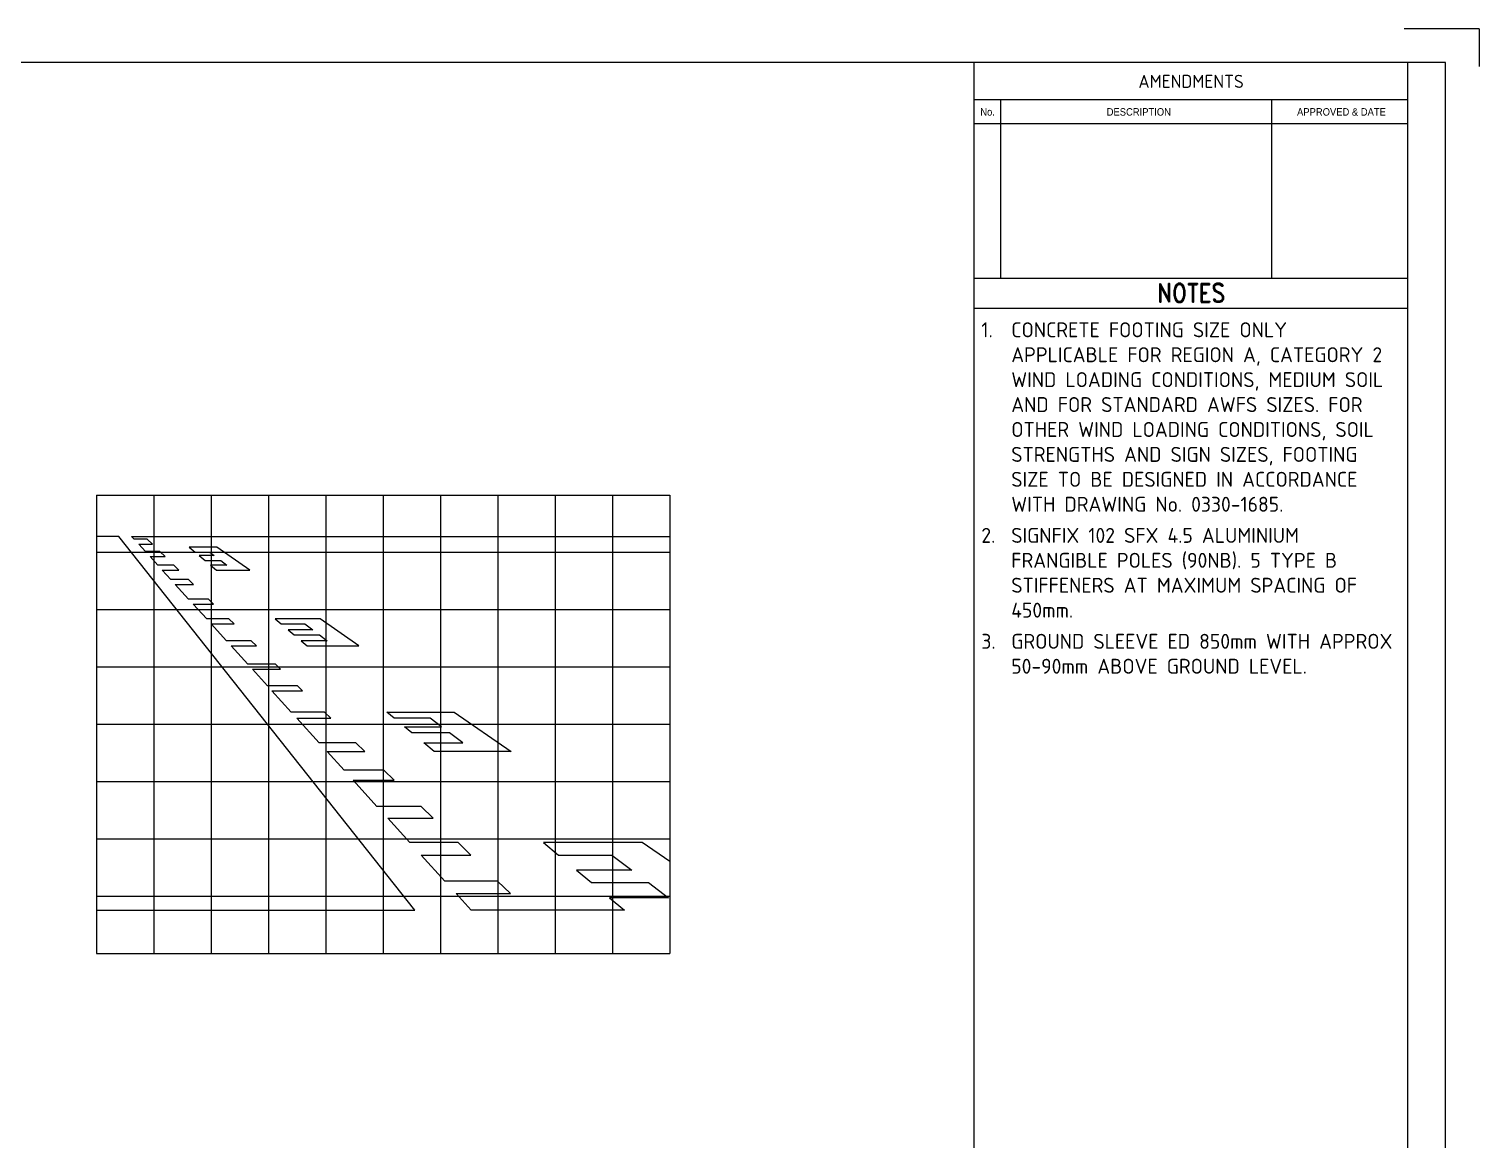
# Model space of a CAD drawing. Header units: inches. Extents: x 0 to 420, y 0 to 297.
# Drawn here: x 226.1 to 420, y 148.5 to 297 of the extents above; entities that cross this region are included whole.
import ezdxf
from ezdxf.enums import TextEntityAlignment as Align

# ---------------------------------------------------------------- set-up
doc = ezdxf.new("R2010")
doc.units = ezdxf.units.IN
doc.header["$MEASUREMENT"] = 0
for name, color, linetype in [('grid', 252, 'Continuous'), ('L25', 1, 'Continuous'), ('L50', 7, 'Continuous'), ('TBLK18', 4, 'Continuous'), ('TBLK25', 1, 'Continuous'), ('TBLK35', 3, 'Continuous'), ('TBLK50', 7, 'Continuous')]:
    doc.layers.add(name, color=color, linetype=linetype)
doc.styles.add('HELVL', font='helvl.shx')
doc.styles.add('ISO', font='iso3098b.shx')
doc.styles.add('ROMAND', font='romand')

# ---------------------------------------------------------------- blocks, each defined once
blk = doc.blocks.new('A3BBLK')
at = {"layer": 'TBLK25'}
for q in [(410, 297), (420, 292)]:
    blk.add_line((420, 297), q, dxfattribs=at)
at = {"layer": 'TBLK50'}
for p, q in [((415.5, 292.5), (13, 292.5)), ((352.5, 4.5), (352.5, 292.5)), ((415.5, 4.5), (415.5, 292.5))]:
    blk.add_line(p, q, dxfattribs=at)
blk = doc.blocks.new('TBLK NO LA')
at = {"layer": 'TBLK35'}
blk.add_line((410.5, 37), (410.5, 292.5), dxfattribs=at)
blk.add_blockref('A3BBLK', (0, 0))
at = {"layer": 'TBLK18', "style": 'ISO'}
blk.add_attdef('MR_DIRECTORATE', text='', height=1.5, dxfattribs=at).set_placement((381.5, 68.12), align=Align.CENTER)
for tag, p in [('STREET_NAME', (355.51, 62.1)), ('SUBURB_POSTCODE', (388.49, 62.1)), ('TELEPHONE_NO.', (368.31, 59.84)), ('FAX_NO.', (393.56, 59.84))]:
    blk.add_attdef(tag, p, '', height=1.5, dxfattribs=at)
at = {"layer": 'TBLK25', "style": 'ISO'}
for tag, height, p in [('MR_BRANCH', 2, (381.5, 65.2)), ('ROAD_SECTION', 1.75, (384, 29.88)), ('SLK', 1.75, (384, 26.82)), ('CHAINAGE', 1.75, (384, 19.92)), ('LOCAL_AUTHORITY', 1.75, (384, 17.02))]:
    blk.add_attdef(tag, text='', height=height, dxfattribs=at).set_placement(p, align=Align.CENTER)
for tag, p, height in [('FILE_NUMBER', (371.77, 54.24), 2.5), ('DESIGNED_/_DRAWN', (371.77, 49.49), 2), ('VERIFIED', (371.77, 44.49), 2), ('APPROVED', (371.77, 39.49), 2)]:
    blk.add_attdef(tag, p, '', height=height, dxfattribs=at)
at = {"layer": 'TBLK35', "style": 'ISO', "width": 0.9}
for tag, p in [('ROAD_PROJECT&NUMBER', (384, 32.94)), ('DRAWING_DESCRIPTION', (384, 23))]:
    blk.add_attdef(tag, text='', height=2.5, dxfattribs=at).set_placement(p, align=Align.CENTER)
at = {"layer": 'TBLK50', "style": 'ISO'}
blk.add_attdef('MRWA_DRG_NUMBER', (356.29, 6.08), '', height=5, dxfattribs=at)
blk = doc.blocks.new('a3_vamend')
at = {"layer": 'TBLK25'}
for p, q in [((0, -5), (-58, -5)), ((-54.43, -28.9), (-54.43, -5)), ((-18.22, -28.9), (-18.22, -5)), ((0, -8.2), (-58, -8.2)), ((0, -28.9), (-58, -28.9)), ((0, -32.9), (-58, -32.9))]:
    blk.add_line(p, q, dxfattribs=at)
at = {"layer": 'TBLK18', "style": 'HELVL', "width": 0.9}
for s, p in [('No.', (-56.21, -7.09)), ('DESCRIPTION', (-35.99, -7.09)), ('APPROVED & DATE', (-8.89, -7.09))]:
    blk.add_text(s, height=1, dxfattribs=at).set_placement(p, align=Align.CENTER)
at = {"layer": 'TBLK25', "style": 'ISO'}
blk.add_text('AMENDMENTS', height=1.75, dxfattribs=at).set_placement((-29, -3.38), align=Align.CENTER)
at = {"layer": 'TBLK25', "style": 'ROMAND', "width": 0.85}
blk.add_text('NOTES', height=2.5, dxfattribs=at).set_placement((-29, -32.06), align=Align.CENTER)

msp = doc.modelspace()

# ---------------------------------------------------------------- linework, layer by layer
at = {"layer": 'grid'}
for p, q in [((235.1290035, 234.6533157), (235.1290035, 173.3306871)), ((235.1290035, 234.6533157), (311.7822893, 234.6533157)), ((242.7943321, 234.6533157), (242.7943321, 173.3306871)), ((250.4596607, 234.6533157), (250.4596607, 173.3306871)), ((258.1249893, 234.6533157), (258.1249893, 173.3306871)), ((265.7903178, 234.6533157), (265.7903178, 173.3306871)), ((273.4556464, 234.6533157), (273.4556464, 173.3306871)), ((281.120975, 234.6533157), (281.120975, 173.3306871)), ((288.7863036, 234.6533157), (288.7863036, 173.3306871)), ((296.4516321, 234.6533157), (296.4516321, 173.3306871)), ((304.1169607, 234.6533157), (304.1169607, 173.3306871)), ((311.7822893, 234.6533157), (311.7822893, 173.3306871)), ((235.1290035, 226.9879871), (311.7822893, 226.9879871)), ((235.1290035, 219.3226585), (311.7822893, 219.3226585)), ((235.1290035, 211.6573299), (311.7822893, 211.6573299)), ((235.1290035, 203.9920014), (311.7822893, 203.9920014)), ((235.1290035, 196.3266728), (311.7822893, 196.3266728)), ((235.1290035, 188.6613442), (311.7822893, 188.6613442)), ((235.1290035, 180.9960156), (311.7822893, 180.9960156)), ((235.1290035, 173.3306871), (311.7822893, 173.3306871))]:
    msp.add_line(p, q, dxfattribs=at)
at = {"layer": 'L50'}
for points in [[(235.1290035, 179.1204311), (277.7122513, 179.1204311), (238.1390533, 229.1204311), (235.1290035, 229.1204311)], [(301.3091644, 182.8058687), (308.9282272, 182.8058687), (311.6083436, 180.7870978), (303.7302878, 180.7870978), (305.7291306, 179.1204311), (285.2364129, 179.1204311), (283.2164825, 181.3446812), (290.4811275, 181.3446812), (288.7731008, 183.0113479), (281.7029159, 183.0113479), (278.5443502, 186.4894083), (285.2087289, 186.4894083), (283.5007022, 188.156075), (277.0307835, 188.156075), (274.0719383, 191.4142129), (280.1617104, 191.4142129), (278.539085, 192.9975462), (272.63405, 192.9975462), (269.4422518, 196.5122006), (274.937211, 196.5122006), (273.5707896, 197.8455339), (268.2313985, 197.8455339), (265.9733478, 200.3319906), (271.0226291, 200.3319906), (269.8270104, 201.4986573), (264.9138511, 201.4986573), (261.9323187, 204.7817771), (266.4624167, 204.7817771), (265.6084034, 205.6151104), (261.1755354, 205.6151104), (258.5808983, 208.4721999), (262.6804124, 208.4721999), (261.9972017, 209.1388666), (257.9754716, 209.1388666), (255.970774, 211.3463431), (259.7349445, 211.3463431), (259.0517338, 212.0130097), (255.3653473, 212.0130097), (253.1163955, 214.4894471), (256.5138412, 214.4894471), (255.8306305, 215.1561138), (252.5109689, 215.1561138), (250.4676539, 217.4061138), (253.5247945, 217.4061138), (252.8415838, 218.0727804), (249.8622273, 218.0727804), (248.0459468, 220.072781), (250.7919513, 220.072781), (250.1087406, 220.7394477), (247.4405201, 220.7394477), (245.667465, 222.6918505), (248.1078869, 222.6918505), (247.4246762, 223.3585172), (245.0620384, 223.3585172), (243.9268634, 224.6085172), (246.1436562, 224.6085172), (245.4604456, 225.2751839), (243.3214368, 225.2751839), (242.2845859, 226.4169141), (244.2903822, 226.4169141), (243.6071715, 227.0835807), (241.6791593, 227.0835807), (240.7884513, 228.0643854), (242.6020272, 228.0643854), (241.9188165, 228.7310521), (240.1830247, 228.7310521), (239.829414, 229.1204311), (311.7822893, 229.1204311), (311.7822893, 185.6036415), (308.1074765, 188.156075), (294.8926316, 188.156075), (296.8914744, 186.4894083), (304.0379668, 186.4894083), (306.7155636, 184.4725353), (299.3103216, 184.4725353)], [(248.8542828, 226.5435767), (249.6538199, 225.87691), (251.7471929, 225.87691), (252.5460434, 225.2751839), (250.3754735, 225.2751839), (251.1750106, 224.6085172), (255.6258331, 224.6085172), (251.2392195, 227.6553497), (247.5209271, 227.6553497), (248.3204642, 226.9886831), (250.2712051, 226.9886831), (250.8621275, 226.5435767)], [(261.5687942, 215.9420164), (264.9367391, 215.9420164), (265.9801021, 215.1561138), (262.5113317, 215.1561138), (263.3108689, 214.4894471), (270.1945532, 214.4894471), (265.0355238, 218.0727804), (259.0133569, 218.0727804), (259.812894, 217.4061138), (262.9930063, 217.4061138), (264.0516737, 216.6086831), (260.7692571, 216.6086831)], [(274.9533326, 204.7817771), (273.9539112, 205.6151104), (282.9711943, 205.6151104), (290.5774559, 200.3319906), (280.2899868, 200.3319906), (278.8907969, 201.4986573), (284.1117159, 201.4986573), (282.3523683, 202.8238682), (277.3014639, 202.8238682), (276.3020425, 203.6572015), (281.2460365, 203.6572015), (279.7530521, 204.7817771)]]:
    msp.add_lwpolyline(points, close=True, dxfattribs=at)

# ---------------------------------------------------------------- block references
at = {"layer": 'L25'}
for name, p in [('TBLK NO LA', (0.0000007, 0.0000002)), ('a3_vamend', (410.5000005, 292.5000003))]:
    msp.add_blockref(name, p, dxfattribs=at)

# ---------------------------------------------------------------- texts
at = {"layer": 'L25', "insert": (353.454642, 257.7563837), "char_height": 2, "width": 54.897932157, "attachment_point": 1, "style": 'ISO'}
msp.add_mtext('\\pi-4,l4,t4;1.^ICONCRETE FOOTING SIZE ONLY APPLICABLE FOR REGION A, CATEGORY 2 WIND LOADING CONDITIONS, MEDIUM SOIL AND FOR STANDARD AWFS SIZES. FOR OTHER WIND LOADING CONDITIONS, SOIL STRENGTHS AND SIGN SIZES, FOOTING SIZE TO BE DESIGNED IN ACCORDANCE WITH DRAWING No. 0330-1685.\\P{\\H0.25x;\\P}2.^ISIGNFIX 102 SFX 4.5 ALUMINIUM FRANGIBLE POLES (90NB). 5 TYPE B STIFFENERS AT MAXIMUM SPACING OF 450mm.\\P{\\H0.25x;\\P}3.^IGROUND SLEEVE ED 850mm WITH APPROX 50-90mm ABOVE GROUND LEVEL.', dxfattribs=at)

doc.saveas('drawing.dxf')
